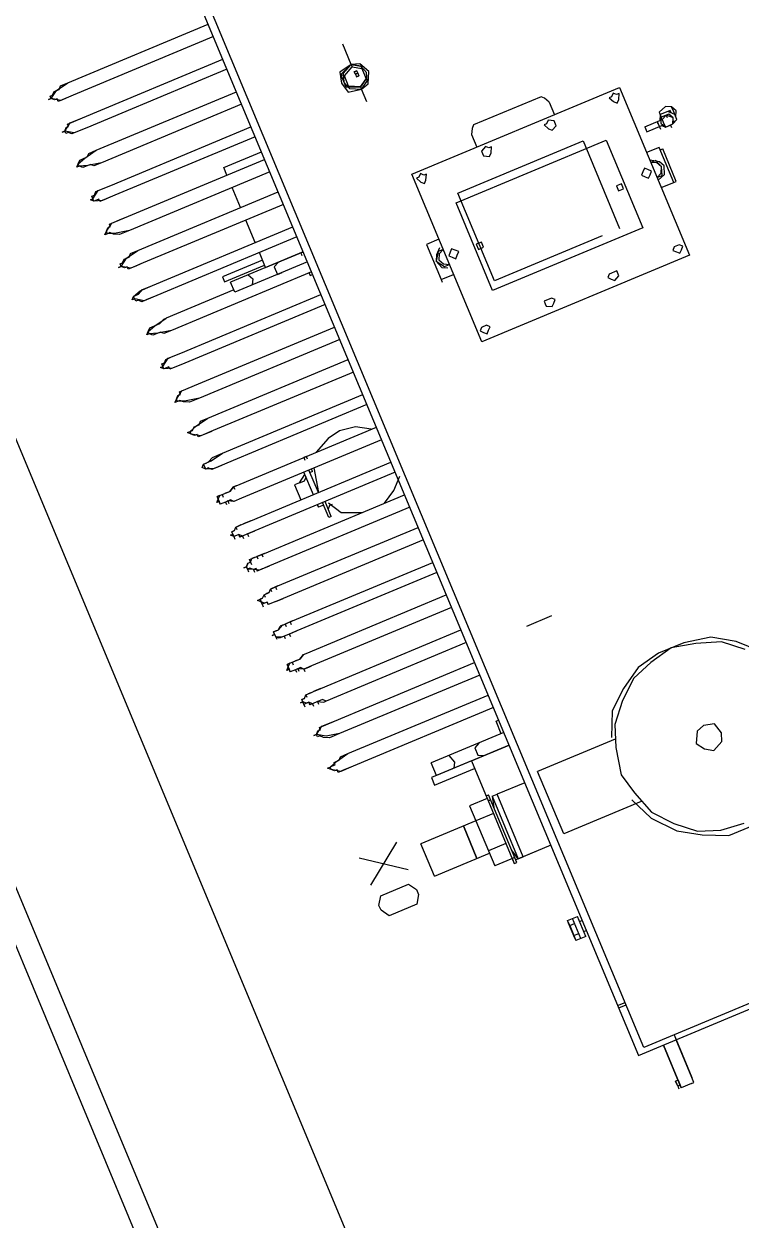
# Model space of a CAD drawing. Header units: metres. Extents: x -133 to 570, y -18 to 184.
# Drawn here: x -26.091 to -25.301, y 32.503 to 33.819 of the extents above; entities that cross this region are included whole.
import ezdxf

# ---------------------------------------------------------------- set-up
doc = ezdxf.new("R2010")
doc.units = ezdxf.units.M
for name, color, linetype in [('02_GGP274BSEEAP-TERRBL1$0$GG-EL0003', 7, 'Continuous'), ('3', 2, 'Continuous'), ('ARQ-ALV ACAB', 4, 'Continuous'), ('ARQ-ALV OSSO', 5, 'Continuous'), ('ARQ-DIM EMBASAM', 2, 'Continuous'), ('ARQ-VRD', 84, 'Continuous')]:
    doc.layers.add(name, color=color, linetype=linetype)

# ---------------------------------------------------------------- blocks, each defined once
blk = doc.blocks.new('A$C08AD79FC')
at = {"layer": '02_GGP274BSEEAP-TERRBL1$0$GG-EL0003', "linetype": 'Continuous'}
for points in [[(5.394, -1.0388), (5.391, -1.0388), (5.391, -1.0448)], [(5.394, -1.0388), (5.391, -1.0388), (5.391, -1.0448)], [(5.394, -1.0388), (5.406, -1.0388)], [(5.406, -1.0896), (5.406, -1.0388)], [(5.406, -1.0388), (5.406, -1.0896)], [(5.409, -1.0418), (5.409, -1.0388)], [(5.391, -1.0955), (5.391, -1.0448)], [(5.391, -1.0448), (5.391, -1.0896)], [(5.406, -1.0418), (5.409, -1.0418)], [(5.406, -1.0448), (5.406, -1.0418)], [(5.406, -1.0478), (5.406, -1.0418)], [(5.406, -1.0448), (5.406, -1.0448)], [(5.406, -1.0478), (5.409, -1.0478)], [(5.409, -1.0418), (5.409, -1.0478)], [(5.409, -1.0478), (5.409, -1.0448)], [(5.4358, -1.0896), (4.8239, -1.0896)], [(5.391, -1.0955), (5.391, -1.0896)], [(5.4358, -2.4179), (5.4358, -1.0896)], [(4.8299, -1.0955), (5.4269, -1.0955)], [(5.4269, -1.0955), (5.4269, -2.4119)], [(5.4358, -1.1463), (5.4269, -1.1463)], [(5.4358, -1.1493), (5.4269, -1.1493)], [(5.4388, -1.2328), (5.4507, -1.2328)], [(5.4388, -1.2328), (5.4388, -1.2567)], [(5.4448, -1.2328), (5.4448, -1.2567)], [(5.4507, -1.2358), (5.4507, -1.2328)], [(5.4507, -1.2507), (5.4507, -1.2328)], [(5.4507, -1.2358), (5.4507, -1.2537)], [(5.4388, -1.2388), (5.4358, -1.2388)], [(5.4507, -1.2388), (5.4448, -1.2388)], [(5.4388, -1.2507), (5.4358, -1.2507)], [(5.4448, -1.2567), (5.4388, -1.2567)], [(5.4507, -1.2507), (5.4448, -1.2507)], [(5.4507, -1.2567), (5.4448, -1.2567)], [(5.4507, -1.2507), (5.4507, -1.2567)], [(5.4507, -1.2537), (5.4507, -1.2567)], [(5.3343, -1.3522), (5.3224, -1.3254), (5.3015, -1.3015), (5.2776, -1.2866), (5.2507, -1.2746), (5.2209, -1.2746), (5.194, -1.2806), (5.1672, -1.2925), (5.1463, -1.3134), (5.1313, -1.3373), (5.1224, -1.3672), (5.1224, -1.394), (5.1284, -1.4209), (5.1403, -1.4478), (5.1612, -1.4687), (5.1851, -1.4836), (5.2149, -1.4896), (5.2448, -1.4896), (5.2716, -1.4836), (5.2955, -1.4687), (5.3164, -1.4507), (5.3284, -1.4239)], [(5.3343, -1.3821), (5.3284, -1.3582), (5.3194, -1.3313), (5.3015, -1.3104), (5.2806, -1.2925), (5.2567, -1.2836), (5.2299, -1.2806)], [(5.1552, -1.4567), (5.1761, -1.4746), (5.203, -1.4836), (5.2299, -1.4896), (5.2567, -1.4836), (5.2806, -1.4746), (5.3015, -1.4567), (5.3194, -1.4358), (5.3284, -1.4119), (5.3343, -1.3821)], [(5.4358, -1.3403), (5.4687, -1.3403)], [(5.4507, -1.3403), (5.4776, -1.3403)], [(5.4746, -1.3403), (5.4687, -1.3403)], [(5.4687, -1.3403), (5.4687, -1.4149)], [(5.4746, -1.3403), (5.4776, -1.3522)], [(5.4746, -1.4149), (5.4746, -1.3403)], [(5.4806, -1.3373), (5.4776, -1.3373)], [(5.4776, -1.3373), (5.4776, -1.4179)], [(5.4806, -1.3403), (5.4806, -1.3373)], [(5.4806, -1.4179), (5.4806, -1.3373)], [(5.4806, -1.3433), (5.4806, -1.3403)], [(5.6358, -1.3522), (5.6299, -1.3612), (5.597, -1.3612), (5.591, -1.3522), (5.591, -1.3463), (5.597, -1.3373), (5.6299, -1.3373), (5.6358, -1.3463), (5.6358, -1.3522)], [(5.3254, -1.3463), (5.4179, -1.3463)], [(5.4179, -1.3463), (5.4179, -1.4209)], [(5.4776, -1.3433), (5.5015, -1.3433)], [(5.5015, -1.4149), (5.5015, -1.3433)], [(5.2448, -1.3821), (5.2388, -1.3731), (5.2299, -1.3672), (5.2179, -1.3731), (5.2149, -1.3821), (5.2179, -1.394), (5.2299, -1.397), (5.2388, -1.394), (5.2448, -1.3821)], [(5.4806, -1.3612), (5.5015, -1.3612)], [(5.5672, -1.3582), (5.5015, -1.3582)], [(5.5164, -1.397), (5.5164, -1.3582), (5.5164, -1.397)], [(5.5164, -1.3582), (5.5164, -1.3582)], [(5.5672, -1.3582), (5.5672, -1.3582)], [(5.5672, -1.3582), (5.5672, -1.394)], [(5.5672, -1.3582), (5.5672, -1.397)], [(5.6358, -1.409), (5.591, -1.3761)], [(5.591, -1.409), (5.6358, -1.3761)], [(5.5164, -1.397), (5.5164, -1.394)], [(5.5672, -1.394), (5.5672, -1.397)], [(5.4746, -1.4149), (5.4776, -1.403)], [(5.4806, -1.397), (5.5015, -1.397)], [(5.5015, -1.397), (5.5672, -1.397)], [(5.3254, -1.4209), (5.4179, -1.4209)], [(5.4358, -1.4149), (5.4687, -1.4149)], [(5.4746, -1.4149), (5.4687, -1.4149)], [(5.4806, -1.4119), (5.4776, -1.4119)], [(5.4806, -1.4179), (5.4776, -1.4179)], [(5.4806, -1.4597), (5.4806, -1.4149)], [(5.4806, -1.4149), (5.5015, -1.4149)], [(5.4806, -1.4597), (5.4358, -1.4597), (5.5224, -1.4597)], [(5.4388, -1.4597), (5.4388, -1.4597)], [(5.4657, -1.4746), (5.4716, -1.4716), (5.4716, -1.4627), (5.4657, -1.4597)], [(5.5284, -1.4507), (5.4806, -1.4507)], [(5.4806, -1.4597), (5.5284, -1.4597)], [(5.5015, -1.4746), (5.4985, -1.4657), (5.5015, -1.4597)], [(5.5224, -1.4597), (5.5224, -1.4746)], [(5.5284, -1.4597), (5.5284, -1.4507)], [(5.4358, -1.4746), (5.5224, -1.4746)], [(5.4388, -1.4746), (5.4388, -1.4896)], [(5.4388, -1.4896), (5.4358, -1.4896)], [(5.4358, -1.5045), (5.603, -1.5045)], [(5.603, -1.5045), (5.6179, -1.5045), (5.6269, -1.5104), (5.6299, -1.5134), (5.6269, -1.5134), (5.6179, -1.5164), (5.603, -1.5194)], [(5.603, -1.5045), (5.6119, -1.5045), (5.6149, -1.5045), (5.6209, -1.5045), (5.6209, -1.5075), (5.6239, -1.5075), (5.6269, -1.5104), (5.6269, -1.5134), (5.6239, -1.5134), (5.6209, -1.5134), (5.6209, -1.5164), (5.6149, -1.5164), (5.6119, -1.5194), (5.603, -1.5194)], [(5.603, -1.5194), (5.4358, -1.5194)], [(5.4358, -1.5433), (5.603, -1.5433)], [(5.603, -1.5433), (5.6179, -1.5463), (5.6269, -1.5522), (5.6299, -1.5522), (5.6269, -1.5522), (5.6179, -1.5582), (5.603, -1.5582)], [(5.603, -1.5433), (5.6149, -1.5433), (5.6209, -1.5463), (5.6209, -1.5463), (5.6239, -1.5493), (5.6269, -1.5493), (5.6269, -1.5522), (5.6239, -1.5552), (5.6209, -1.5552), (5.6209, -1.5582), (5.603, -1.5582)], [(5.603, -1.5582), (5.4358, -1.5582)], [(5.3672, -1.5731), (5.3373, -1.5731)], [(5.4358, -1.5821), (5.603, -1.5821)], [(5.606, -1.5821), (5.603, -1.5821)], [(5.603, -1.5821), (5.606, -1.5851), (5.6209, -1.5851), (5.6209, -1.5881), (5.6239, -1.5881), (5.6269, -1.591), (5.6269, -1.594), (5.6239, -1.594), (5.6209, -1.597), (5.6149, -1.597), (5.6119, -1.597), (5.603, -1.597)], [(5.6119, -1.5851), (5.606, -1.5821)], [(5.6119, -1.5851), (5.6119, -1.5821)], [(5.6119, -1.5851), (5.6179, -1.5851), (5.6209, -1.5881), (5.6269, -1.5881), (5.6269, -1.591), (5.6299, -1.591)], [(5.6179, -1.5851), (5.6179, -1.5821)], [(5.6209, -1.5881), (5.6209, -1.5851)], [(5.6269, -1.5881), (5.6269, -1.5851)], [(5.6269, -1.591), (5.6269, -1.5881)], [(5.6269, -1.591), (5.6269, -1.591)], [(5.6299, -1.591), (5.6269, -1.591), (5.6269, -1.594)], [(5.603, -1.597), (5.4358, -1.597)], [(5.603, -1.597), (5.606, -1.597)], [(5.606, -1.597), (5.606, -1.597)], [(5.606, -1.597), (5.6119, -1.597)], [(5.6119, -1.597), (5.6119, -1.597)], [(5.6149, -1.597), (5.6119, -1.597)], [(5.6149, -1.597), (5.6179, -1.597)], [(5.6239, -1.594), (5.6209, -1.597), (5.6179, -1.597)], [(5.6209, -1.597), (5.6209, -1.594)], [(5.6239, -1.594), (5.6269, -1.594)], [(5.4358, -1.6239), (5.603, -1.6239)], [(5.606, -1.6239), (5.603, -1.6239)], [(5.603, -1.6239), (5.6119, -1.6239), (5.6149, -1.6269), (5.6209, -1.6269), (5.6239, -1.6269), (5.6269, -1.6269), (5.6269, -1.6328), (5.6239, -1.6358), (5.6209, -1.6358), (5.6209, -1.6358), (5.6119, -1.6358), (5.606, -1.6388), (5.603, -1.6388)], [(5.6119, -1.6239), (5.606, -1.6239)], [(5.6119, -1.6239), (5.6119, -1.6209)], [(5.6119, -1.6239), (5.6179, -1.6269), (5.6209, -1.6269), (5.6269, -1.6269), (5.6269, -1.6299), (5.6299, -1.6299)], [(5.6179, -1.6269), (5.6179, -1.6239)], [(5.6209, -1.6269), (5.6209, -1.6239)], [(5.6269, -1.6269), (5.6269, -1.6269)], [(5.6269, -1.6299), (5.6269, -1.6269)], [(5.6269, -1.6299), (5.6269, -1.6269)], [(5.6269, -1.6328), (5.6269, -1.6299)], [(5.6299, -1.6299), (5.6269, -1.6328), (5.6269, -1.6358)], [(5.603, -1.6388), (5.4358, -1.6388)], [(5.606, -1.6388), (5.603, -1.6388)], [(5.606, -1.6388), (5.6119, -1.6358)], [(5.6119, -1.6358), (5.6119, -1.6358)], [(5.6149, -1.6358), (5.6119, -1.6358)], [(5.6149, -1.6358), (5.6179, -1.6358)], [(5.6239, -1.6358), (5.6209, -1.6358), (5.6179, -1.6358)], [(5.6209, -1.6358), (5.6209, -1.6328)], [(5.6239, -1.6358), (5.6269, -1.6358)], [(5.4358, -1.6657), (5.603, -1.6657)], [(5.606, -1.6657), (5.603, -1.6657)], [(5.603, -1.6657), (5.6149, -1.6657), (5.6209, -1.6657), (5.6239, -1.6657), (5.6269, -1.6687), (5.6269, -1.6746), (5.6239, -1.6746), (5.6209, -1.6746), (5.6209, -1.6746), (5.6149, -1.6776), (5.603, -1.6776)], [(5.6119, -1.6657), (5.606, -1.6657)], [(5.6119, -1.6657), (5.6119, -1.6627)], [(5.6119, -1.6657), (5.6179, -1.6657), (5.6209, -1.6657), (5.6269, -1.6687)], [(5.6179, -1.6657), (5.6179, -1.6627)], [(5.6209, -1.6657), (5.6209, -1.6657)], [(5.6269, -1.6687), (5.6269, -1.6657)], [(5.6269, -1.6687), (5.6269, -1.6657)], [(5.6269, -1.6716), (5.6269, -1.6687)], [(5.6269, -1.6716), (5.6269, -1.6687)], [(5.603, -1.6776), (5.4358, -1.6776)], [(5.603, -1.6776), (5.606, -1.6776)], [(5.606, -1.6776), (5.606, -1.6746)], [(5.606, -1.6776), (5.6119, -1.6776)], [(5.6119, -1.6776), (5.6119, -1.6746)], [(5.6149, -1.6776), (5.6119, -1.6776)], [(5.6149, -1.6776), (5.6179, -1.6776)], [(5.6239, -1.6746), (5.6209, -1.6746), (5.6179, -1.6776)], [(5.6209, -1.6746), (5.6209, -1.6746)], [(5.6239, -1.6746), (5.6269, -1.6746)], [(5.6299, -1.6716), (5.6269, -1.6716), (5.6269, -1.6746)], [(5.6269, -1.6716), (5.6299, -1.6716)], [(5.4358, -1.7045), (5.603, -1.7045)], [(5.606, -1.7045), (5.603, -1.7045)], [(5.603, -1.7045), (5.606, -1.7045), (5.6119, -1.7045), (5.6209, -1.7045), (5.6209, -1.7075), (5.6239, -1.7075), (5.6269, -1.7104), (5.6269, -1.7134), (5.6239, -1.7134), (5.6209, -1.7164), (5.6149, -1.7164), (5.6119, -1.7194), (5.603, -1.7194)], [(5.6119, -1.7045), (5.606, -1.7045)], [(5.6119, -1.7045), (5.6119, -1.7045)], [(5.6119, -1.7045), (5.6209, -1.7045)], [(5.6179, -1.7045), (5.6179, -1.7045)], [(5.6209, -1.7075), (5.6209, -1.7045)], [(5.6209, -1.7075), (5.6269, -1.7075), (5.6269, -1.7104), (5.6299, -1.7134)], [(5.6269, -1.7075), (5.6269, -1.7045)], [(5.6269, -1.7104), (5.6269, -1.7075)], [(5.6269, -1.7134), (5.6269, -1.7104)], [(5.603, -1.7194), (5.4358, -1.7194)], [(5.603, -1.7194), (5.606, -1.7194)], [(5.606, -1.7194), (5.606, -1.7164)], [(5.606, -1.7194), (5.6119, -1.7194)], [(5.6119, -1.7194), (5.6119, -1.7164)], [(5.6149, -1.7164), (5.6119, -1.7194)], [(5.6149, -1.7164), (5.6179, -1.7164)], [(5.6239, -1.7134), (5.6209, -1.7164), (5.6179, -1.7164)], [(5.6209, -1.7164), (5.6209, -1.7134)], [(5.6239, -1.7134), (5.6269, -1.7134)], [(5.6299, -1.7134), (5.6269, -1.7134), (5.6269, -1.7134)], [(5.4358, -1.7433), (5.603, -1.7433)], [(5.606, -1.7433), (5.603, -1.7433)], [(5.603, -1.7433), (5.6149, -1.7433), (5.6209, -1.7463), (5.6209, -1.7463), (5.6239, -1.7493), (5.6269, -1.7493), (5.6269, -1.7522), (5.6239, -1.7552), (5.6209, -1.7552), (5.6209, -1.7582), (5.603, -1.7582)], [(5.6119, -1.7433), (5.606, -1.7433)], [(5.6119, -1.7433), (5.6119, -1.7433)], [(5.6119, -1.7433), (5.6179, -1.7433)], [(5.6179, -1.7463), (5.6179, -1.7433)], [(5.6179, -1.7463), (5.6209, -1.7463), (5.6269, -1.7493), (5.6269, -1.7522), (5.6299, -1.7522)], [(5.6209, -1.7463), (5.6209, -1.7433)], [(5.6269, -1.7493), (5.6269, -1.7463)], [(5.6269, -1.7522), (5.6269, -1.7493)], [(5.6269, -1.7522), (5.6269, -1.7493)], [(5.4597, -1.7582), (5.4448, -1.7672), (5.4328, -1.7791)], [(5.603, -1.7582), (5.4358, -1.7582)], [(5.5164, -1.7821), (5.5075, -1.7672), (5.4866, -1.7582)], [(5.603, -1.7582), (5.606, -1.7582)], [(5.606, -1.7582), (5.606, -1.7552)], [(5.606, -1.7582), (5.6119, -1.7582)], [(5.6119, -1.7582), (5.6119, -1.7552)], [(5.6149, -1.7582), (5.6119, -1.7582)], [(5.6149, -1.7582), (5.6179, -1.7582)], [(5.6239, -1.7552), (5.6209, -1.7552), (5.6179, -1.7582)], [(5.6209, -1.7552), (5.6209, -1.7522)], [(5.6239, -1.7552), (5.6269, -1.7522)], [(5.6269, -1.7522), (5.6269, -1.7522)], [(5.6299, -1.7522), (5.6269, -1.7522)], [(5.5134, -1.7791), (5.5164, -1.7791), (5.5194, -1.7761)], [(5.5194, -1.7672), (5.5194, -1.7851)], [(5.5194, -1.7672), (5.5224, -1.7672)], [(5.5224, -1.7672), (5.5224, -1.7851)], [(5.4358, -1.7851), (5.603, -1.7851)], [(5.5224, -1.7821), (5.5284, -1.7821)], [(5.5284, -1.7851), (5.5284, -1.7821)], [(5.5284, -1.7821), (5.5284, -1.7851)], [(5.5284, -1.7821), (5.5284, -1.7851)], [(5.5284, -1.7821), (5.5284, -1.7821)], [(5.606, -1.7851), (5.603, -1.7851)], [(5.603, -1.7851), (5.6209, -1.7851), (5.6209, -1.7881), (5.6239, -1.7881), (5.6269, -1.7881), (5.6269, -1.794), (5.6239, -1.794), (5.6209, -1.797), (5.6209, -1.797), (5.6149, -1.797), (5.603, -1.797)], [(5.6119, -1.7851), (5.606, -1.7851)], [(5.6119, -1.7851), (5.6119, -1.7821)], [(5.6119, -1.7851), (5.6179, -1.7851), (5.6209, -1.7881), (5.6269, -1.7881), (5.6269, -1.7881), (5.6299, -1.791)], [(5.6179, -1.7851), (5.6179, -1.7821)], [(5.6209, -1.7881), (5.6209, -1.7851)], [(5.6269, -1.7881), (5.6269, -1.7851)], [(5.6269, -1.791), (5.6269, -1.7881)], [(5.6269, -1.7881), (5.6269, -1.7881)], [(5.6269, -1.7881), (5.6269, -1.7881)], [(5.603, -1.797), (5.4358, -1.797)], [(5.5164, -1.8239), (5.5224, -1.797)], [(5.5224, -1.797), (5.5224, -1.8239)], [(5.5284, -1.797), (5.5284, -1.8239)], [(5.5433, -1.8149), (5.5433, -1.797)], [(5.603, -1.797), (5.6119, -1.797)], [(5.606, -1.797), (5.606, -1.797)], [(5.6119, -1.797), (5.6119, -1.797)], [(5.6149, -1.797), (5.6119, -1.797)], [(5.6149, -1.797), (5.6179, -1.797)], [(5.6239, -1.794), (5.6209, -1.797), (5.6179, -1.797)], [(5.6209, -1.797), (5.6209, -1.794)], [(5.6239, -1.794), (5.6269, -1.794)], [(5.6299, -1.791), (5.6269, -1.791), (5.6269, -1.794)], [(5.5343, -1.8149), (5.5313, -1.8149), (5.5284, -1.8179)], [(5.5373, -1.8149), (5.5284, -1.8209)], [(5.5373, -1.8149), (5.5343, -1.8149)], [(5.5373, -1.8149), (5.5343, -1.8149)], [(5.5373, -1.8149), (5.5433, -1.8149)], [(5.4358, -1.8239), (5.603, -1.8239)], [(5.5194, -1.8209), (5.5194, -1.8239)], [(5.5194, -1.8209), (5.5224, -1.8209)], [(5.5284, -1.8179), (5.5284, -1.8209), (5.5284, -1.8209)], [(5.5284, -1.8209), (5.5284, -1.8239)], [(5.5284, -1.8209), (5.5284, -1.8239)], [(5.5284, -1.8209), (5.5284, -1.8239)], [(5.603, -1.8239), (5.6119, -1.8239)], [(5.603, -1.8239), (5.6119, -1.8239), (5.6149, -1.8269), (5.6209, -1.8269), (5.6239, -1.8269), (5.6269, -1.8269), (5.6269, -1.8328), (5.6239, -1.8358), (5.6209, -1.8358), (5.6209, -1.8358), (5.6119, -1.8358), (5.606, -1.8388), (5.603, -1.8388)], [(5.6119, -1.8239), (5.6179, -1.8269), (5.6209, -1.8269), (5.6269, -1.8269), (5.6269, -1.8299), (5.6299, -1.8299)], [(5.6179, -1.8269), (5.6179, -1.8239)], [(5.6209, -1.8269), (5.6209, -1.8239)], [(5.6269, -1.8269), (5.6269, -1.8269)], [(5.6269, -1.8299), (5.6269, -1.8269)], [(5.6269, -1.8299), (5.6269, -1.8269)], [(5.603, -1.8388), (5.4358, -1.8388)], [(5.4418, -1.8388), (5.4567, -1.8478), (5.4746, -1.8507), (5.4896, -1.8478), (5.5075, -1.8388)], [(5.5194, -1.8388), (5.5194, -1.8358)], [(5.5194, -1.8388), (5.5224, -1.8388)], [(5.5224, -1.8388), (5.5224, -1.8358)], [(5.603, -1.8388), (5.606, -1.8388), (5.6119, -1.8358)], [(5.606, -1.8388), (5.606, -1.8358)], [(5.6119, -1.8358), (5.6119, -1.8358)], [(5.6149, -1.8358), (5.6119, -1.8358)], [(5.6149, -1.8358), (5.6179, -1.8358)], [(5.6239, -1.8358), (5.6209, -1.8358), (5.6179, -1.8358)], [(5.6209, -1.8358), (5.6209, -1.8328)], [(5.6239, -1.8358), (5.6269, -1.8358)], [(5.6269, -1.8328), (5.6269, -1.8299)], [(5.6299, -1.8299), (5.6269, -1.8328), (5.6269, -1.8358)], [(5.4358, -1.8657), (5.603, -1.8657)], [(5.603, -1.8657), (5.6179, -1.8657), (5.6269, -1.8687), (5.6299, -1.8716), (5.6269, -1.8746), (5.6179, -1.8746), (5.603, -1.8776)], [(5.603, -1.8657), (5.6149, -1.8657), (5.6209, -1.8657), (5.6209, -1.8657), (5.6239, -1.8687), (5.6269, -1.8687), (5.6269, -1.8746), (5.6239, -1.8746), (5.6209, -1.8746), (5.6209, -1.8746), (5.6149, -1.8776), (5.603, -1.8776)], [(5.0448, -2.0806), (5.0448, -1.8806)], [(5.0448, -1.8806), (5.2925, -1.8806)], [(5.0448, -1.8806), (5.0448, -1.8806)], [(5.2925, -1.8806), (5.2925, -2.0806)], [(5.2925, -1.8806), (5.2925, -1.8806)], [(5.603, -1.8776), (5.4358, -1.8776)], [(5.0597, -1.8925), (5.0567, -1.8896), (5.0537, -1.8866), (5.0507, -1.8896), (5.0478, -1.8925), (5.0507, -1.8955), (5.0567, -1.8955), (5.0597, -1.8925)], [(5.1373, -1.8925), (5.1343, -1.8896), (5.1313, -1.8866), (5.1254, -1.8896), (5.1254, -1.8955), (5.1343, -1.8955), (5.1373, -1.8925)], [(5.2119, -1.8925), (5.2119, -1.8896), (5.206, -1.8866), (5.203, -1.8896), (5.2, -1.8925), (5.203, -1.8955), (5.2119, -1.8955), (5.2119, -1.8925)], [(5.2896, -1.8925), (5.2866, -1.8896), (5.2836, -1.8866), (5.2806, -1.8896), (5.2776, -1.8925), (5.2806, -1.8955), (5.2866, -1.8955), (5.2896, -1.8925)], [(5.4358, -1.9045), (5.603, -1.9045)], [(5.603, -1.9045), (5.6179, -1.9045), (5.6269, -1.9104), (5.6299, -1.9134), (5.6269, -1.9134), (5.6179, -1.9164), (5.603, -1.9194)], [(5.603, -1.9045), (5.606, -1.9045), (5.6119, -1.9045), (5.6209, -1.9045), (5.6209, -1.9075), (5.6239, -1.9075), (5.6269, -1.9104), (5.6269, -1.9134), (5.6239, -1.9134), (5.6209, -1.9164), (5.6149, -1.9164), (5.6119, -1.9194), (5.603, -1.9194)], [(5.603, -1.9194), (5.4358, -1.9194)], [(5.0806, -2.0328), (5.0806, -1.9284)], [(5.0806, -1.9284), (5.2597, -1.9284)], [(5.2597, -1.9284), (5.2597, -2.0328)], [(5.1045, -2.0418), (5.1045, -1.9373)], [(5.1254, -1.9373), (5.2537, -1.9373)], [(5.2537, -1.9373), (5.2537, -2.0418)], [(5.4358, -1.9433), (5.603, -1.9433)], [(5.603, -1.9433), (5.6179, -1.9463), (5.6269, -1.9493), (5.6299, -1.9493), (5.6269, -1.9522), (5.6179, -1.9582), (5.603, -1.9582)], [(5.603, -1.9433), (5.6149, -1.9433), (5.6209, -1.9463), (5.6209, -1.9463), (5.6239, -1.9493), (5.6269, -1.9493), (5.6269, -1.9522), (5.6239, -1.9552), (5.6209, -1.9552), (5.6209, -1.9582), (5.603, -1.9582)], [(5.3075, -1.9612), (5.3075, -1.9582)], [(5.603, -1.9582), (5.4358, -1.9582)], [(5.0269, -1.9612), (5.0269, -2)], [(5.0448, -1.9612), (5.0269, -1.9612)], [(5.0299, -1.9612), (5.0299, -2.003)], [(5.0448, -1.9612), (5.0299, -1.9612)], [(5.0448, -1.9701), (5.0358, -1.9731), (5.0328, -1.9821), (5.0358, -1.9881), (5.0448, -1.994)], [(5.0388, -1.9731), (5.0358, -1.9821)], [(5.0448, -1.9731), (5.0388, -1.9761), (5.0358, -1.9821), (5.0388, -1.9881), (5.0448, -1.991)], [(5.0448, -1.9731), (5.0388, -1.9731)], [(5.3075, -1.9612), (5.2925, -1.9612)], [(5.3075, -1.9612), (5.2925, -1.9612)], [(5.2985, -1.9731), (5.2925, -1.9731)], [(5.2925, -1.991), (5.2985, -1.9881), (5.3015, -1.9821), (5.2985, -1.9761), (5.2925, -1.9731)], [(5.2955, -1.994), (5.3015, -1.9881), (5.3045, -1.9821), (5.3015, -1.9731), (5.2955, -1.9701)], [(5.3045, -1.9821), (5.2985, -1.9731)], [(5.3075, -2.003), (5.3075, -1.9612)], [(5.0358, -1.9821), (5.0388, -1.991)], [(5.0597, -1.9821), (5.0567, -1.9791), (5.0537, -1.9761), (5.0507, -1.9791), (5.0478, -1.9821), (5.0507, -1.9851), (5.0537, -1.9881), (5.0567, -1.9851), (5.0597, -1.9821)], [(5.0896, -1.9821), (5.0896, -1.9761), (5.0836, -1.9761), (5.0836, -1.9821), (5.0896, -1.9821), (5.0896, -1.9821)], [(5.2567, -1.9821), (5.2567, -1.9761), (5.2507, -1.9761), (5.2507, -1.9821), (5.2567, -1.9821), (5.2567, -1.9821)], [(5.2896, -1.9821), (5.2866, -1.9791), (5.2836, -1.9761), (5.2806, -1.9791), (5.2776, -1.9821), (5.2806, -1.9851), (5.2836, -1.9881), (5.2866, -1.9851), (5.2896, -1.9821)], [(5.2985, -1.991), (5.3045, -1.9821)], [(5.4358, -1.9851), (5.603, -1.9851)], [(5.603, -1.9851), (5.6179, -1.9851), (5.6269, -1.9881), (5.6299, -1.991), (5.6269, -1.991), (5.6179, -1.997), (5.603, -1.997)], [(5.603, -1.9851), (5.6209, -1.9851), (5.6209, -1.9881), (5.6239, -1.9881), (5.6269, -1.9881), (5.6269, -1.994), (5.6239, -1.994), (5.6209, -1.997), (5.6209, -1.997), (5.6149, -1.997), (5.603, -1.997)], [(5.0299, -2), (5.0269, -2)], [(5.0388, -1.991), (5.0448, -1.991)], [(5.2925, -1.991), (5.2985, -1.991)], [(5.603, -1.997), (5.4358, -1.997)], [(5.0299, -2.003), (5.0448, -2.003)], [(5.2925, -2.003), (5.3075, -2.003)], [(5.0179, -2.0239), (5.0149, -2.0209), (5.006, -2.0209), (5, -2.0239), (5, -2.0299), (5.006, -2.0358), (5.0149, -2.0358), (5.0179, -2.0299)], [(5.006, -2.0209), (5.003, -2.0269)], [(5.006, -2.0209), (5.003, -2.0239)], [(5.0149, -2.0269), (5.0149, -2.0209), (5.009, -2.0209), (5.006, -2.0209), (5.003, -2.0269), (5.006, -2.0299), (5.009, -2.0328), (5.0149, -2.0299), (5.0149, -2.0269)], [(5.0149, -2.0209), (5.006, -2.0209)], [(5.009, -2.0209), (5.009, -2.0179)], [(5.0179, -2.0269), (5.0149, -2.0209)], [(5.0149, -2.0209), (5.0179, -2.0239)], [(5.0358, -2.0239), (5.0179, -2.0239)], [(5.0209, -2.0239), (5.0209, -2.0209)], [(5.0209, -2.0299), (5.0209, -2.0239)], [(5.0358, -2.0299), (5.0358, -2.0239)], [(5.4388, -2.0209), (5.4358, -2.0209)], [(5.4358, -2.0239), (5.603, -2.0239)], [(5.4388, -2.0239), (5.4388, -2.0209)], [(5.603, -2.0239), (5.6179, -2.0269), (5.6269, -2.0299), (5.6299, -2.0299), (5.6269, -2.0328), (5.6179, -2.0358), (5.603, -2.0388)], [(5.603, -2.0239), (5.6119, -2.0239), (5.6149, -2.0269), (5.6209, -2.0269), (5.6239, -2.0269), (5.6269, -2.0299), (5.6269, -2.0328), (5.6239, -2.0358), (5.6209, -2.0358), (5.6209, -2.0358), (5.6119, -2.0358), (5.606, -2.0388), (5.603, -2.0388)], [(5, -2.0269), (4.997, -2.0328), (5, -2.0388), (5.006, -2.0418), (5.0149, -2.0388), (5.0149, -2.0328)], [(5, -2.0269), (5, -2.0328), (5, -2.0388), (5.006, -2.0418), (5.0149, -2.0388), (5.0149, -2.0328)], [(5.003, -2.0269), (5.006, -2.0328)], [(5.003, -2.0269), (5.006, -2.0299)], [(5.003, -2.0328), (5.003, -2.0358), (5.006, -2.0358), (5.006, -2.0358), (5.009, -2.0358)], [(5.003, -2.0328), (5.003, -2.0358), (5.006, -2.0358), (5.006, -2.0358), (5.009, -2.0358)], [(5.006, -2.0328), (5.0149, -2.0328)], [(5.009, -2.0328), (5.009, -2.0299)], [(5.0149, -2.0328), (5.0179, -2.0269)], [(5.0179, -2.0299), (5.0149, -2.0299)], [(5.0358, -2.0299), (5.0179, -2.0299)], [(5.0209, -2.0269), (5.0209, -2.0299)], [(5.0209, -2.0269), (5.0209, -2.0269)], [(5.2597, -2.0328), (5.0806, -2.0328)], [(5.4358, -2.0358), (5.5224, -2.0358)], [(5.4657, -2.0478), (5.4716, -2.0448), (5.4716, -2.0358), (5.4657, -2.0358)], [(5.5015, -2.0478), (5.4985, -2.0418), (5.5015, -2.0358)], [(5.5224, -2.0358), (5.5224, -2.0478)], [(5.5224, -2.0388), (5.603, -2.0388)], [(5.2537, -2.0418), (5.1045, -2.0418)], [(5.4358, -2.0478), (5.5224, -2.0478)], [(5.4806, -2.0478), (5.4358, -2.0478)], [(5.4388, -2.0478), (5.4388, -2.0448)], [(5.4806, -2.0478), (5.4806, -2.0657)], [(5.5284, -2.0507), (5.4806, -2.0507)], [(5.5284, -2.0567), (5.5284, -2.0507)], [(5.0597, -2.0746), (5.0567, -2.0687), (5.0537, -2.0657), (5.0507, -2.0687), (5.0478, -2.0746), (5.0507, -2.0746), (5.0537, -2.0776), (5.0567, -2.0746), (5.0597, -2.0746)], [(5.1373, -2.0746), (5.1343, -2.0687), (5.1313, -2.0657), (5.1254, -2.0687), (5.1254, -2.0746), (5.1313, -2.0776), (5.1343, -2.0746), (5.1373, -2.0746)], [(5.2119, -2.0746), (5.2119, -2.0687), (5.206, -2.0657), (5.203, -2.0687), (5.2, -2.0746), (5.203, -2.0746), (5.206, -2.0776), (5.2119, -2.0746), (5.2119, -2.0746)], [(5.2896, -2.0746), (5.2866, -2.0687), (5.2836, -2.0657), (5.2806, -2.0687), (5.2776, -2.0746), (5.2806, -2.0746), (5.2836, -2.0776), (5.2866, -2.0746), (5.2896, -2.0746)], [(5.4358, -2.0657), (5.603, -2.0657)], [(5.4806, -2.0567), (5.5284, -2.0567)], [(5.603, -2.0657), (5.6179, -2.0657), (5.6269, -2.0716), (5.6299, -2.0716), (5.6269, -2.0746), (5.6179, -2.0776), (5.603, -2.0776)], [(5.603, -2.0657), (5.6149, -2.0657), (5.6209, -2.0657), (5.6209, -2.0657), (5.6239, -2.0687), (5.6269, -2.0687), (5.6269, -2.0746), (5.6239, -2.0746), (5.6209, -2.0746), (5.6209, -2.0746), (5.6149, -2.0776), (5.603, -2.0776)], [(5.603, -2.0776), (5.4358, -2.0776)], [(5.4806, -2.0776), (5.4806, -2.1045)], [(5.2925, -2.0806), (5.0448, -2.0806)], [(5.0448, -2.0806), (5.0448, -2.0806)], [(5.1224, -2.0955), (5.1224, -2.0806)], [(5.2149, -2.0955), (5.2149, -2.0806)], [(5.2925, -2.0806), (5.2925, -2.0806)], [(5.1224, -2.0955), (5.1254, -2.1015), (5.1284, -2.1045)], [(5.1284, -2.1045), (5.209, -2.1045)], [(5.209, -2.1045), (5.2119, -2.1015), (5.2149, -2.0955)], [(5.4358, -2.1045), (5.603, -2.1045)], [(5.603, -2.1045), (5.6179, -2.1045), (5.6269, -2.1104), (5.6299, -2.1104), (5.6269, -2.1104), (5.6179, -2.1164), (5.603, -2.1194)], [(5.603, -2.1045), (5.606, -2.1045), (5.6119, -2.1045), (5.6209, -2.1045), (5.6209, -2.1075), (5.6239, -2.1075), (5.6269, -2.1104), (5.6269, -2.1134), (5.6239, -2.1134), (5.6209, -2.1164), (5.6149, -2.1164), (5.6119, -2.1194), (5.603, -2.1194)], [(5.603, -2.1194), (5.4358, -2.1194)], [(5.4806, -2.1194), (5.4806, -2.1433)], [(5.4358, -2.1433), (5.603, -2.1433)], [(5.603, -2.1433), (5.6179, -2.1463), (5.6269, -2.1493), (5.6299, -2.1493), (5.6269, -2.1522), (5.6179, -2.1582), (5.603, -2.1582)], [(5.603, -2.1433), (5.6149, -2.1433), (5.6209, -2.1463), (5.6209, -2.1463), (5.6239, -2.1493), (5.6269, -2.1493), (5.6269, -2.1522), (5.6239, -2.1552), (5.6209, -2.1552), (5.6209, -2.1582), (5.606, -2.1582), (5.603, -2.1582)], [(5.603, -2.1582), (5.4358, -2.1582)], [(5.4806, -2.1582), (5.4806, -2.1672)], [(5.4806, -2.1672), (5.4358, -2.1672)], [(5.3075, -2.1731), (5.3075, -2.1881)], [(5.3254, -2.203), (5.3224, -2.191), (5.3075, -2.1881), (5.2985, -2.191), (5.2925, -2.203), (5.2985, -2.2149), (5.3075, -2.2179), (5.3224, -2.2149), (5.3254, -2.203)], [(5.3224, -2.203), (5.3194, -2.194), (5.3075, -2.1881), (5.2985, -2.194), (5.2955, -2.203), (5.2985, -2.2119), (5.3075, -2.2179), (5.3194, -2.2119), (5.3224, -2.203)], [(5.2985, -2.197), (5.3075, -2.191), (5.2985, -2.197)], [(5.2985, -2.209), (5.2985, -2.197)], [(5.2985, -2.2119), (5.2985, -2.197)], [(5.2985, -2.197), (5.2985, -2.197)], [(5.3075, -2.191), (5.3075, -2.1881)], [(5.3224, -2.197), (5.3075, -2.191), (5.3194, -2.197)], [(5.3194, -2.197), (5.3194, -2.209)], [(5.3224, -2.197), (5.3194, -2.197)], [(5.3224, -2.197), (5.3224, -2.2119)], [(5.4358, -2.1851), (5.603, -2.1851)], [(5.603, -2.197), (5.4358, -2.197)], [(5.603, -2.1851), (5.6179, -2.1851), (5.6269, -2.1881), (5.6299, -2.191), (5.6269, -2.191), (5.6179, -2.197), (5.603, -2.197)], [(5.603, -2.1851), (5.6209, -2.1851), (5.6209, -2.1881), (5.6239, -2.1881), (5.6269, -2.1881), (5.6269, -2.194), (5.6239, -2.194), (5.6209, -2.197), (5.6209, -2.197), (5.6149, -2.197), (5.603, -2.197)], [(5.3075, -2.2149), (5.2985, -2.209)], [(5.2985, -2.2119), (5.2985, -2.209)], [(5.3045, -2.206), (5.3045, -2.203)], [(5.3045, -2.203), (5.3045, -2.203)], [(5.3045, -2.206), (5.3045, -2.203)], [(5.3045, -2.203), (5.3045, -2.203)], [(5.3045, -2.203), (5.3045, -2.203)], [(5.3045, -2.206), (5.3045, -2.203)], [(5.3045, -2.206), (5.3045, -2.203)], [(5.3045, -2.203), (5.3045, -2.203)], [(5.3045, -2.206), (5.3045, -2.203)], [(5.3045, -2.203), (5.3045, -2.203)], [(5.3045, -2.206), (5.3045, -2.203)], [(5.3045, -2.206), (5.3045, -2.203)], [(5.3045, -2.206), (5.3045, -2.203)], [(5.3045, -2.206), (5.3045, -2.203)], [(5.3075, -2.203), (5.3045, -2.203)], [(5.3045, -2.206), (5.3045, -2.203)], [(5.3045, -2.203), (5.3045, -2.203)], [(5.3045, -2.206), (5.3045, -2.203)], [(5.3045, -2.203), (5.3045, -2.203)], [(5.3045, -2.203), (5.3045, -2.203)], [(5.3045, -2.206), (5.3045, -2.203)], [(5.3045, -2.206), (5.3045, -2.203)], [(5.3045, -2.203), (5.3045, -2.203)], [(5.3045, -2.206), (5.3045, -2.203)], [(5.3045, -2.206), (5.3045, -2.203)], [(5.3045, -2.203), (5.3045, -2.203)], [(5.3045, -2.206), (5.3045, -2.203)], [(5.3045, -2.206), (5.3045, -2.203)], [(5.3045, -2.203), (5.3045, -2.203)], [(5.3045, -2.206), (5.3045, -2.203)], [(5.3045, -2.203), (5.3045, -2.203)], [(5.3045, -2.206), (5.3045, -2.203)], [(5.3045, -2.203), (5.3075, -2.203)], [(5.3045, -2.203), (5.3045, -2.203)], [(5.3045, -2.206), (5.3045, -2.203)], [(5.3045, -2.203), (5.3045, -2.203)], [(5.3045, -2.203), (5.3045, -2.203)], [(5.3045, -2.203), (5.3045, -2.203)], [(5.3045, -2.206), (5.3045, -2.203)], [(5.3045, -2.203), (5.3045, -2.203)], [(5.3045, -2.206), (5.3045, -2.203)], [(5.3045, -2.203), (5.3045, -2.203)], [(5.3045, -2.206), (5.3045, -2.203)], [(5.3045, -2.203), (5.3045, -2.203)], [(5.3045, -2.206), (5.3045, -2.203)], [(5.3045, -2.203), (5.3045, -2.203)], [(5.3045, -2.206), (5.3045, -2.203)], [(5.3045, -2.203), (5.3045, -2.203)], [(5.3045, -2.206), (5.3045, -2.203)], [(5.3045, -2.203), (5.3045, -2.203)], [(5.3045, -2.206), (5.3045, -2.209)], [(5.3075, -2.206), (5.3045, -2.206)], [(5.3045, -2.206), (5.3075, -2.206)], [(5.3045, -2.206), (5.3075, -2.206)], [(5.3045, -2.209), (5.3075, -2.209)], [(5.3045, -2.209), (5.3075, -2.209)], [(5.3075, -2.209), (5.3045, -2.209)], [(5.3075, -2.203), (5.3075, -2.203)], [(5.3075, -2.206), (5.3075, -2.203)], [(5.3075, -2.206), (5.3075, -2.203)], [(5.3075, -2.206), (5.3075, -2.203)], [(5.3075, -2.203), (5.3075, -2.203)], [(5.3075, -2.206), (5.3075, -2.203)], [(5.3075, -2.206), (5.3075, -2.203)], [(5.3075, -2.206), (5.3075, -2.209)], [(5.3194, -2.209), (5.3075, -2.2149)], [(5.3224, -2.2119), (5.3194, -2.209)], [(5.3075, -2.2179), (5.2985, -2.2119)], [(5.3224, -2.2119), (5.3075, -2.2179)], [(5.3075, -2.2179), (5.3075, -2.2149)], [(5.3075, -2.2179), (5.3075, -2.2418)], [(5.4358, -2.2239), (5.603, -2.2239)], [(5.603, -2.2239), (5.6179, -2.2269), (5.6269, -2.2299), (5.6299, -2.2299), (5.6269, -2.2328), (5.6179, -2.2358), (5.603, -2.2388)], [(5.603, -2.2239), (5.6119, -2.2239), (5.6149, -2.2269), (5.6209, -2.2269), (5.6209, -2.2269), (5.6239, -2.2269), (5.6269, -2.2299), (5.6269, -2.2328), (5.6239, -2.2358), (5.6209, -2.2358), (5.6209, -2.2358), (5.6149, -2.2358), (5.6119, -2.2388), (5.603, -2.2388)], [(5.603, -2.2388), (5.4358, -2.2388)], [(5.4358, -2.2657), (5.603, -2.2657)], [(5.603, -2.2657), (5.6179, -2.2657), (5.6269, -2.2716), (5.6299, -2.2716), (5.6269, -2.2716), (5.6179, -2.2776), (5.603, -2.2776)], [(5.603, -2.2657), (5.6149, -2.2657), (5.6209, -2.2657), (5.6209, -2.2657), (5.6239, -2.2687), (5.6269, -2.2687), (5.6269, -2.2716), (5.6239, -2.2746), (5.6209, -2.2746), (5.6209, -2.2776), (5.603, -2.2776)], [(5.603, -2.2776), (5.4358, -2.2776)], [(5.4358, -2.3045), (5.603, -2.3045)], [(5.603, -2.3045), (5.6179, -2.3045), (5.6269, -2.3104), (5.6299, -2.3104), (5.6269, -2.3104), (5.6179, -2.3164), (5.603, -2.3194)], [(5.603, -2.3045), (5.606, -2.3045), (5.6209, -2.3045), (5.6209, -2.3075), (5.6239, -2.3075), (5.6269, -2.3104), (5.6269, -2.3134), (5.6239, -2.3134), (5.6209, -2.3164), (5.6149, -2.3164), (5.6119, -2.3194), (5.603, -2.3194)], [(5.603, -2.3194), (5.4358, -2.3194)]]:
    blk.add_lwpolyline(points, dxfattribs=at)
blk = doc.blocks.new('EST-LO-03-2S1-R00')
at = {"layer": '3'}
h = blk.add_hatch(color=8, dxfattribs=at)
h.dxf.hatch_style = 1
h.paths.add_polyline_path([(4475.191758, 253.001099), (4475.878152, 333.001099), (4505.879256, 333.001099), (4505.192862, 253.001099)])
h.paths.add_polyline_path([(3747.433087, 1169.228498), (3760.152345, 1196.349162), (3681.053169, 1233.445703), (3675.029004, 1220.600666), (3675.00299, 1203.197324)])
h.paths.add_polyline_path([(498.003039, 395.921113), (498.003039, 923.986062), (353.003016, 923.986062), (353.003016, 942.98646), (517.003016, 942.98646), (517.003016, 395.921113)])
h.paths.add_polyline_path([(2530.003309, 842.98646), (2570.003309, 842.98646), (2570.003309, 942.98646), (2530.003309, 942.98646)])
h.paths.add_polyline_path([(-1638.90411, 2308.417379), (-1639.710789, 2308.080731), (-1626.939173, 2277.47733), (-1605.475816, 2266.181704), (-1591.086746, 2295.422123), (-1602.796368, 2323.486104)])
h.paths.add_polyline_path([(4508.00299, 805.7767), (4478.00299, 805.7767), (4478.00299, 826.723061), (4459.043779, 835.628023), (4471.79773, 862.781968), (4508.00299, 845.7767)])
h.paths.add_polyline_path([(4455.672261, -47.110163), (4430.065737, -31.479874), (4388.384967, -99.763938), (4413.991491, -115.394227)])
h.paths.add_polyline_path([(520.003309, 245.003526), (520.003309, -299.999844), (555.003309, -299.999844), (555.003309, -229.999844), (539.003309, -229.999844), (539.003309, 185.003526), (555.003309, 185.003526), (555.003309, 245.003526)])
h.paths.add_polyline_path([(-35, 244.918632), (-35, 184.918632), (-19, 184.918632), (-19, -230), (-35, -230), (-35, -300), (517, -300), (517, 245), (498, 245), (498, -281), (0, -281), (0, -19), (255, -19), (255, 244.918632), (178.506963, 244.918632), (178.506963, 225.918632), (236, 225.918632), (236, 0), (0, 0), (0, 225.918632), (57.5, 225.918632), (57.5, 244.918632)])
h.paths.add_polyline_path([(-34.995574, 942.98646), (-34.995574, 872.98646), (-18.995574, 872.98646), (-18.995574, 455.988714), (-34.995574, 455.988714), (-34.995574, 395.921113), (232.004426, 395.921113), (232.004426, 481.921874), (213.004426, 481.921874), (213.004426, 414.921113), (0.004426, 414.921113), (0.004426, 923.98646), (213.004426, 923.98646), (213.004426, 854.98646), (232.004426, 854.98646), (232.004426, 923.98646), (252.004426, 923.98646), (252.004426, 942.98646)])
h.paths.add_polyline_path([(3675.00299, -300.023234), (3705.00299, -300.023234), (3705.00299, -220.023234), (3675.00299, -220.023234)])
h.paths.add_polyline_path([(4478.00299, 634.98646), (4508.00299, 634.98646), (4508.00299, 714.98646), (4478.00299, 714.98646)])
h.paths.add_polyline_path([(4050.790041, -299.818694), (4130.351793, -291.456417), (4127.215939, -261.620761), (4047.654187, -269.983038)])
h.paths.add_polyline_path([(4074.00299, 253.001099), (4104.00299, 253.001099), (4104.00299, 333.001099), (4074.00299, 333.001099)])
h.paths.add_polyline_path([(4074.00299, 634.98646), (4104.00299, 634.98646), (4104.00299, 714.98646), (4074.00299, 714.98646)])
h.paths.add_polyline_path([(4061.608776, 1022.002062), (4134.019296, 987.991525), (4146.773247, 1015.14547), (4074.362727, 1049.156007)])
h.paths.add_polyline_path([(3675.00299, 634.98646), (3705.00299, 634.98646), (3705.00299, 714.98646), (3675.00299, 714.98646)])
h.paths.add_polyline_path([(3675.00299, 253.001099), (3705.00299, 253.001099), (3705.00299, 333.001099), (3675.00299, 333.001099)])
h.paths.add_polyline_path([(2337.785418, 1567.555313), (2315.359741, 1578.604703), (2293.260961, 1533.753349), (2315.686638, 1522.703959)])
h.paths.add_polyline_path([(870.291031, 1584.94023), (853.247517, 1593.337766), (826.665145, 1539.555944), (843.70866, 1531.158408)])
h.paths.add_polyline_path([(890.02575, 1575.217005), (872.982236, 1583.614541), (846.399864, 1529.832719), (863.443379, 1521.435183)])
h.paths.add_polyline_path([(1025.867309, 1900.695523), (1008.823795, 1909.093059), (969.045991, 1828.360622), (986.089505, 1819.963086)])
h.paths.add_polyline_path([(1045.605182, 1890.970748), (1028.561668, 1899.368284), (988.783864, 1818.635847), (1005.827379, 1810.238311)])
h.paths.add_polyline_path([(-3325.920086, 1288.068389), (-3293.620407, 1301.549145), (-3303.249519, 1324.620345), (-3335.549198, 1311.139589)])
h.paths.add_polyline_path([(-2327.384158, 1704.758701), (-2295.08448, 1718.239457), (-2304.713592, 1741.310657), (-2337.01327, 1727.829901)])
h.paths.add_polyline_path([(-2830.337783, 1494.85313), (-2793.423878, 1510.25974), (-2803.05301, 1533.330931), (-2839.966914, 1517.924321)])
h.paths.add_polyline_path([(-3380.339856, 153.000156), (-3355.339856, 153.000156), (-3355.339856, 223.000156), (-3380.339856, 223.000156)])
h.paths.add_polyline_path([(-2936.336043, 204.000156), (-2936.336043, 454.000156), (-2955.336043, 454.000156), (-2955.336043, 204.000156)])
h.paths.add_polyline_path([(-2042.45661, 2561.553446), (-2019.343795, 2506.183799), (-2001.810073, 2513.502857), (-2024.922888, 2568.872504)])
h.paths.add_polyline_path([(-2269.846055, 3106.51942), (-2246.73324, 3051.149773), (-2229.199518, 3058.468831), (-2252.312333, 3113.838478)])
h.paths.add_polyline_path([(-1900.243914, 3260.782262), (-1892.924846, 3243.248545), (-1837.555212, 3266.361391), (-1844.87428, 3283.895109)])
h.paths.add_polyline_path([(213.004314, 592.921874), (232.004314, 592.921874), (232.004314, 744.000156), (213.004314, 744.000156)], flags=17)
h.paths.add_polyline_path([(3672.003309, 253.001099), (3672.003309, 388.001099), (3637.003309, 388.001099), (3637.003309, 253.001099)])
h.paths.add_polyline_path([(3637.003309, 942.98646), (3637.003194, 872.98646), (3653.003309, 872.98646), (3653.003309, 599.001099), (3637.003309, 599.001099), (3637.003309, 539.001099), (3672.003309, 539.001099), (3672.003309, 942.98646)])
h.paths.add_polyline_path([(3672.003424, 102.001099), (3637.003309, 102.001099), (3637.003309, 42.001099), (3653.003307, 42.001099), (3653.003307, -229.998901), (3637.003309, -229.998901), (3637.003309, -299.998901), (3672.003424, -299.998901)])
h.paths.add_polyline_path([(3075.003309, -299.999844), (3110.003309, -299.999844), (3110.003309, -199.999844), (3075.003309, -199.999844)])
h.paths.add_polyline_path([(3075.003309, 270.500177), (3110.003309, 270.500177), (3110.003309, 370.500177), (3075.003309, 370.500177)])
h.paths.add_polyline_path([(520.003309, 942.98646), (520.003309, 395.925027), (555.003309, 395.925027), (555.003309, 451.98646), (539.003309, 451.98646), (539.003309, 872.98646), (555.003309, 872.98646), (555.003309, 942.98646)])
h.paths.add_polyline_path([(-2102.995138, 253.000177), (-2102.995138, 388.000177), (-2137.995138, 388.000177), (-2137.995138, 253.000177)])
h.paths.add_polyline_path([(-2137.995138, 101.999935), (-2137.995138, -299.999844), (-2102.995138, -299.999844), (-2102.995138, -229.999844), (-2118.995138, -229.999844), (-2118.995138, 41.999935), (-2102.995138, 41.999935), (-2102.995138, 101.999935)])
h.paths.add_polyline_path([(-2137.995141, 942.988972), (-2137.995141, 538.988972), (-2102.995141, 538.988972), (-2102.995141, 598.988972), (-2118.995141, 598.988972), (-2118.995141, 872.988972), (-2102.995141, 872.988972), (-2102.995141, 942.988972)])
h.paths.add_polyline_path([(3075.003309, 842.98646), (3110.003309, 842.98646), (3110.003309, 942.98646), (3075.003309, 942.98646)])
h.paths.add_polyline_path([(2530.003309, -299.999844), (2570.003309, -299.999844), (2570.003309, -199.999844), (2530.003309, -199.999844)])
h.paths.add_polyline_path([(2530.003309, 145.003526), (2570.003309, 145.003526), (2570.003309, 245.003526), (2530.003309, 245.003526)])
h.paths.add_polyline_path([(2530.003309, 395.98646), (2570.003309, 395.98646), (2570.003309, 495.98646), (2530.003309, 495.98646)])
h.paths.add_polyline_path([(1995.003309, -299.999844), (2030.003309, -299.999844), (2030.003309, -199.999844), (1995.003309, -199.999844)])
h.paths.add_polyline_path([(1995.003309, 145.003526), (2030.003309, 145.003526), (2030.003309, 245.003526), (1995.003309, 245.003526)])
h.paths.add_polyline_path([(1995.003309, 395.98646), (2030.003309, 395.98646), (2030.003309, 495.98646), (1995.003309, 495.98646)])
h.paths.add_polyline_path([(1995.003309, 842.98646), (2030.003309, 842.98646), (2030.003309, 942.98646), (1995.003309, 942.98646)])
h.paths.add_polyline_path([(1460.003309, -299.999844), (1495.003309, -299.999844), (1495.003309, -199.999844), (1460.003309, -199.999844)])
h.paths.add_polyline_path([(1460.003309, 145.003526), (1495.003309, 145.003526), (1495.003309, 245.003526), (1460.003309, 245.003526)])
h.paths.add_polyline_path([(1460.003309, 395.98646), (1495.003309, 395.98646), (1495.003309, 495.98646), (1460.003309, 495.98646)])
h.paths.add_polyline_path([(1460.003309, 842.98646), (1495.003309, 842.98646), (1495.003309, 942.98646), (1460.003309, 942.98646)])
h.paths.add_polyline_path([(925.003309, -299.999844), (960.003309, -299.999844), (960.003309, -199.999844), (925.003309, -199.999844)])
h.paths.add_polyline_path([(925.003309, 145.003526), (960.003309, 145.003526), (960.003309, 245.003526), (925.003309, 245.003526)])
h.paths.add_polyline_path([(925.003309, 395.98646), (960.003309, 395.98646), (960.003309, 495.98646), (925.003309, 495.98646)])
h.paths.add_polyline_path([(925.003309, 842.98646), (960.003309, 842.98646), (960.003309, 942.98646), (925.003309, 942.98646)])
h.paths.add_polyline_path([(-1582.999721, -299.999844), (-1547.999721, -299.999844), (-1547.999721, -199.999844), (-1582.999721, -199.999844)])
h.paths.add_polyline_path([(-500.999721, -299.999844), (-465.999721, -299.999844), (-465.999721, -199.999844), (-500.999721, -199.999844)])
h.paths.add_polyline_path([(-1042.999721, -299.999844), (-1002.999721, -299.999844), (-1002.999721, -199.999844), (-1042.999721, -199.999844)])
h.paths.add_polyline_path([(-500.999721, 145.003526), (-465.999721, 145.003526), (-465.999721, 245.003526), (-500.999721, 245.003526)])
h.paths.add_polyline_path([(-1042.999721, 145.003526), (-1002.999721, 145.003526), (-1002.999721, 245.003526), (-1042.999721, 245.003526)])
h.paths.add_polyline_path([(-500.999721, 395.98646), (-465.999721, 395.98646), (-465.999721, 495.98646), (-500.999721, 495.98646)])
h.paths.add_polyline_path([(-1042.999721, 395.98646), (-1002.999721, 395.98646), (-1002.999721, 495.98646), (-1042.999721, 495.98646)])
h.paths.add_polyline_path([(-1582.999721, 270.500177), (-1547.999721, 270.500177), (-1547.999721, 370.500177), (-1582.999721, 370.500177)])
h.paths.add_polyline_path([(-500.999721, 842.988971), (-465.999721, 842.988971), (-465.999721, 942.988971), (-500.999721, 942.988971)])
h.paths.add_polyline_path([(-1042.999721, 842.988971), (-1002.999721, 842.988971), (-1002.999721, 942.988971), (-1042.999721, 942.988971)])
h.paths.add_polyline_path([(-1582.999721, 842.988971), (-1547.999721, 842.988971), (-1547.999721, 942.988971), (-1582.999721, 942.988971)])
h.paths.add_polyline_path([(2878.491855, 1624.359295), (2870.135095, 1607.29575), (2924.019974, 1580.905983), (2932.376734, 1597.969528)])
h.paths.add_polyline_path([(-3380.339856, 611.000177), (-3355.339856, 611.000177), (-3355.339856, 681.000177), (-3380.339856, 681.000177)])
h.paths.add_polyline_path([(-2696.836043, 611.000177), (-2696.836043, 681.000177), (-2721.836043, 681.000177), (-2721.836043, 611.000177)])
h.paths.add_polyline_path([(-2696.836043, 204.000156), (-2696.836043, 454.000156), (-2715.836043, 454.000156), (-2715.836043, 204.000156)])
h.paths.add_polyline_path([(-2731.836043, -299.999844), (-2696.836043, -299.999844), (-2696.836043, -264.999844), (-2731.836043, -264.999844)])
h.paths.add_polyline_path([(-3380.339856, -299.999844), (-3320.339856, -299.999844), (-3320.339856, -280.999844), (-3380.339856, -280.999844)])
h.paths.add_polyline_path([(-1251.700414, 3094.268311), (-1252.507092, 3093.931662), (-1239.735476, 3063.328261), (-1218.272119, 3052.032635), (-1203.883049, 3081.273055), (-1215.592671, 3109.337036)])
h.paths.add_polyline_path([(420.719309, 2826.351805), (412.32167, 2809.308341), (466.143135, 2782.789482), (474.540774, 2799.832946)])
h.paths.add_polyline_path([(-128.567177, 2469.498721), (-139.616566, 2447.073044), (-85.794942, 2420.554509), (-74.745552, 2442.980186)])
h.paths.add_polyline_path([(119.171183, 2972.952079), (110.773545, 2955.908615), (164.59501, 2929.389755), (172.992648, 2946.433219)])
h.paths.add_polyline_path([(576.412492, 2122.1471), (565.363102, 2099.721423), (619.184726, 2073.202887), (630.234116, 2095.628564)])
h.paths.add_polyline_path([(171.937891, 2321.436407), (160.888501, 2299.01073), (214.710126, 2272.492194), (225.759516, 2294.917871)])
h.paths.add_polyline_path([(-1846.18202, 2802.798822), (-1809.267849, 2818.204793), (-1824.67382, 2855.118964), (-1861.587992, 2839.712993)])
h.paths.add_polyline_path([(-1310.499721, 1541.488971), (-1250.499721, 1541.488971), (-1250.499721, 1566.488971), (-1310.499721, 1566.488971)])
h.paths.add_polyline_path([(-1059.612628, 1971.148164), (-1041.951907, 2007.03826), (-1077.842003, 2024.698981), (-1095.502723, 1988.808885)])
h.paths.add_polyline_path([(-524.499721, 1541.488971), (-499.499721, 1541.488971), (-499.499721, 1601.488971), (-524.499721, 1601.488971)])
h.paths.add_polyline_path([(-524.499721, 1881.488971), (-499.499721, 1881.488971), (-499.499721, 1941.488971), (-524.499721, 1941.488971)])
h.paths.add_polyline_path([(251.018664, 1541.488971), (291.018664, 1541.488971), (291.018664, 1581.488971), (251.018664, 1581.488971)])
h.paths.add_polyline_path([(1664.183592, 1619.053462), (1641.757916, 1630.102852), (1619.659136, 1585.251498), (1642.084813, 1574.202108)])
h.paths.add_polyline_path([(251.018664, 1794.282663), (291.018664, 1794.282663), (291.018664, 1824.650067), (251.018664, 1844.333072)])
h.paths.add_polyline_path([(-300.985184, 2071.804142), (-283.400784, 2107.731692), (-319.328334, 2125.316092), (-336.912734, 2089.388541)])
h.paths.add_polyline_path([(-875.89343, 2343.920112), (-853.89385, 2388.820186), (-889.8214, 2406.404586), (-911.82098, 2361.504512)])
h.paths.add_polyline_path([(3624.072778, 1260.343803), (3616.005182, 1243.141655), (3670.327755, 1217.665036), (3678.395351, 1234.867184)])
h.paths.add_polyline_path([(3281.21396, 1427.01517), (3272.816321, 1409.971706), (3326.637786, 1383.452847), (3335.035425, 1400.496311)])
h.paths.add_polyline_path([(2443.032129, 1837.730498), (2434.675071, 1820.667098), (2488.55949, 1794.276391), (2496.916547, 1811.33979)])
h.paths.add_polyline_path([(1848.439737, 2128.830222), (1840.082977, 2111.766677), (1893.967856, 2085.37691), (1902.324616, 2102.440455)])
h.paths.add_polyline_path([(1278.969231, 2407.565141), (1270.571592, 2390.521677), (1324.393057, 2364.002818), (1332.790696, 2381.046282)])
h.paths.add_polyline_path([(1222.390526, 2435.274861), (1213.992887, 2418.231397), (1267.814352, 2391.712538), (1276.211991, 2408.756002)])
h.paths.add_polyline_path([(826.212318, 2629.054888), (817.862707, 2611.987844), (871.758635, 2585.620651), (880.108247, 2602.687695)])
h.paths.add_polyline_path([(-548.331574, 2676.321486), (-559.380964, 2653.895809), (-379.975549, 2565.50069), (-368.926159, 2587.926367)])
h.paths.add_polyline_path([(-300.838681, 3179.255192), (-309.236218, 3162.211678), (-129.830803, 3073.816559), (-121.433267, 3090.860073)])
h.paths.add_polyline_path([(-1026.544799, 3536.825065), (-1034.942438, 3519.781601), (-981.120973, 3493.262742), (-972.723334, 3510.306206)])
h.paths.add_polyline_path([(-1415.729753, 3462.94789), (-1408.410685, 3445.414172), (-1353.041051, 3468.527018), (-1360.360119, 3486.060736)])
h.paths.add_polyline_path([(-1824.790765, 1941.513397), (-1815.163965, 1918.441233), (-1762.559432, 1940.390336), (-1796.445767, 2021.604352), (-1813.980611, 2014.287984), (-1789.721076, 1956.146132), (-1824.790786, 1941.513388)])
edge = h.paths.add_edge_path()
edge.add_arc((1331.448497, 1948.360907), 3.787048, 251.788058, 415.751162)

msp = doc.modelspace()

# ---------------------------------------------------------------- hatches: boundary and pattern name
at = {"layer": 'ARQ-DIM EMBASAM'}
h = msp.add_hatch(dxfattribs=at)
h.set_pattern_fill('AR-HBONE', color=252, scale=0.002)
h.set_pattern_definition([(67.64892, (-51.5757, 20.02397), (-0.11066073, 0.26520687), [0.6096, -0.2032]), (157.64892, (-51.49843, 20.2119), (-0.11066073, 0.26520687), [0.6096, -0.2032])])
edge = h.paths.add_edge_path(flags=16)
edge.add_arc((-96.7346, -0.3536), 2, 0, 360)
edge = h.paths.add_edge_path()
edge.add_line((-38.1418, -5.9899), (-37.5855, -5.9899))
edge.add_arc((-38.0101, -6.6143), 0.7551, 55.7873, 84.7815)
edge.add_line((-37.9414, -5.8623), (-35.3141, -4.1899))
edge.add_line((-35.3141, -4.1899), (-12.8639, -4.1899))
edge.add_line((-12.8639, -4.1899), (-10.3082, -5.8168))
edge.add_arc((-8.749, -3.9324), 2.4458, 230.3947, 253.1587)
edge.add_line((-9.4576, -6.2733), (-9.4576, -4.9899))
edge.add_line((-9.4576, -4.9899), (40.5424, -4.9899))
edge.add_line((40.5424, -4.9899), (40.5424, -5.9899))
edge.add_arc((40.5437, 1.507), 7.4968, 269.99012, 359.15468)
edge.add_line((48.0397, 1.3964), (48.1056, 7.096))
edge.add_line((48.1056, 7.096), (45.1211, 8.4958))
edge.add_line((45.1211, 8.4958), (45.0397, 1.2462))
edge.add_arc((40.5055, 1.528), 4.543, 270.2986, 356.4431, ccw=False)
edge.add_line((40.5292, -3.0149), (32.8104, -3.0149))
edge.add_line((32.8104, -3.0149), (8.0404, -3.0147))
edge.add_line((8.0404, -3.0147), (8.0404, -3.0149))
edge.add_line((8.0404, -3.0149), (-82.5601, -3.0745))
edge.add_line((-82.5601, -3.0745), (-86.0599, 5.2892))
edge.add_line((-86.0599, 5.2892), (-76.3995, 9.3235))
edge.add_line((-76.3995, 9.3235), (-76.6514, 9.9398))
edge.add_line((-76.6514, 9.9398), (-70.2106, 12.6043))
edge.add_line((-70.2106, 12.6043), (-69.9663, 12.0298))
edge.add_line((-69.9663, 12.0298), (-68.4662, 12.6523))
edge.add_line((-68.4662, 12.6523), (-68.7154, 13.2504))
edge.add_line((-68.7154, 13.2504), (-62.1854, 15.922))
edge.add_line((-62.1854, 15.922), (-61.0563, 16.3737))
edge.add_line((-61.0563, 16.3737), (-53.5618, 19.5605))
edge.add_line((-53.5618, 19.5605), (-53.5496, 19.5356))
edge.add_line((-53.5496, 19.5356), (-48.0785, 21.8274))
edge.add_line((-48.0785, 21.8274), (-47.8665, 21.9154))
edge.add_line((-47.8665, 21.9154), (-37.5327, 26.1769))
edge.add_line((-37.5327, 26.1769), (-37.0787, 25.125))
edge.add_line((-37.0787, 25.125), (-29.4694, 28.3005))
edge.add_line((-29.4694, 28.3005), (-29.7986, 29.0894))
edge.add_line((-29.7986, 29.0894), (-29.6007, 29.1715))
edge.add_line((-29.6007, 29.1715), (-26.6253, 34.0629))
edge.add_line((-26.6253, 34.0629), (-26.7793, 34.4321))
edge.add_line((-26.7793, 34.4321), (-30.8207, 31.7791))
edge.add_arc((-38.1435, 39.4627), 10.6142, 286.88313, 313.62236, ccw=False)
edge.add_line((-35.0609, 29.306), (-34.7426, 28.358))
edge.add_line((-34.7426, 28.358), (-47.2604, 24.2804))
edge.add_line((-47.2604, 24.2804), (-58.0568, 19.6792))
edge.add_line((-58.0568, 19.6792), (-58.4254, 20.5609))
edge.add_line((-58.4254, 20.5609), (-63.2746, 18.5306))
edge.add_line((-63.2746, 18.5306), (-62.8903, 17.6178))
edge.add_line((-62.8903, 17.6178), (-86.886, 7.5243))
edge.add_line((-86.886, 7.5243), (-87.2549, 8.4245))
edge.add_line((-87.2549, 8.4245), (-102.2922, 2.0328))
edge.add_arc((-99.9828, -2.6526), 5.2236, 116.2377, 219.0883)
edge.add_arc((-100.3017, -2.5049), 5.0791, 222.6515, 271.8841)
edge.add_line((-100.1347, -7.5812), (-98.7204, -6.2822))
edge.add_line((-98.7204, -6.2822), (-98.7204, -4.9899))
edge.add_line((-98.7204, -4.9899), (-38.7204, -4.9899))
edge.add_line((-38.7204, -4.9899), (-38.7204, -6.3582))
edge.add_line((-38.7204, -6.3582), (-38.1418, -5.9899))
at = {"layer": 'ARQ-VRD'}
h = msp.add_hatch(dxfattribs=at)
h.set_pattern_fill('GRASS', color=256, scale=0.01)
h.set_pattern_definition([(90, (-614.01876, -101.18142), (-0.17960512, 0.17960512), [0.047625, -0.31158524]), (45, (-614.01876, -101.18142), (-0.17960512, 0.17960512), [0.047625, -0.206375]), (135, (-614.01876, -101.18142), (-0.17960512, -0.17960512), [0.047625, -0.206375])])
h.paths.add_polyline_path([(-24.9863, 30.136), (-26.5756, 33.9439), (-29.5319, 29.0918), (-29.6679, 29.0353), (-29.381, 28.344)])

# ---------------------------------------------------------------- linework, layer by layer
at = {"layer": 'ARQ-ALV ACAB'}
msp.add_line((-26.7794, 34.4321), (-24.9863, 30.136), dxfattribs=at)
at = {"layer": 'ARQ-ALV OSSO'}
for p, q in [((-26.5713, 34.4918), (-24.7879, 30.2188)), ((-26.7467, 34.4186), (-24.9633, 30.1456))]:
    msp.add_line(p, q, dxfattribs=at)

# ---------------------------------------------------------------- block references
at = {"linetype": 'Continuous', "xscale": 0.01, "yscale": 0.01, "zscale": 0.01}
msp.add_blockref('EST-LO-03-2S1-R00', (0, 0), dxfattribs=at)
at = {"layer": '02_GGP274BSEEAP-TERRBL1$0$GG-EL0003', "rotation": 202.6612718716089}
msp.add_blockref('A$C08AD79FC', (-19.9781, 33.7724), dxfattribs=at)

doc.saveas('drawing.dxf')
